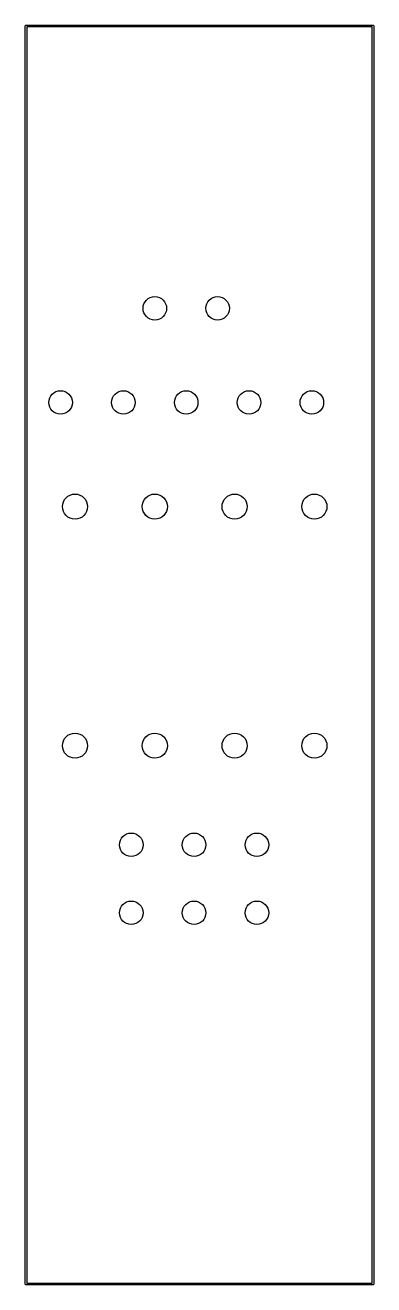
# Model space of a CAD drawing. Extents: x 145.4 to 156.5, y -80.6 to -40.5.
import ezdxf

# ---------------------------------------------------------------- set-up
doc = ezdxf.new("R2010")
doc.units = 0
doc.layers.add('BLACK', color=7, linetype='CONTINUOUS')

msp = doc.modelspace()

# ---------------------------------------------------------------- linework, layer by layer
at = {"layer": 'BLACK', "linetype": 'CONTINUOUS'}
for p, q in [((145.375, -40.5), (145.376903, -40.490433)), ((145.375, -80.6), (145.375, -40.5)), ((145.376903, -40.490433), (145.390433, -40.476903)), ((145.390433, -40.476903), (145.4, -40.475)), ((145.4, -40.475), (156.446071, -40.475)), ((145.425, -40.525), (145.425, -80.575)), ((156.421071, -40.525), (145.425, -40.525)), ((156.421071, -80.575), (156.421071, -40.525)), ((156.446071, -40.475), (156.455638, -40.476903)), ((156.455638, -40.476903), (156.469168, -40.490433)), ((156.469168, -40.490433), (156.471071, -40.5)), ((156.471071, -40.5), (156.471071, -80.6)), ((145.376903, -80.609567), (145.375, -80.6)), ((145.390433, -80.623097), (145.376903, -80.609567)), ((145.4, -80.625), (145.390433, -80.623097)), ((156.446071, -80.625), (145.4, -80.625)), ((145.425, -80.575), (156.421071, -80.575)), ((156.455638, -80.623097), (156.446071, -80.625)), ((156.469168, -80.609567), (156.455638, -80.623097)), ((156.471071, -80.6), (156.469168, -80.609567))]:
    msp.add_line(p, q, dxfattribs=at)
at = {"layer": 'BLACK'}
for centre, radius in [((149.5, -49.5), 0.375), ((151.5, -49.5), 0.375), ((146.5, -52.5), 0.375), ((148.5, -52.5), 0.375), ((148.5, -52.5), 0.375), ((150.5, -52.5), 0.375), ((150.5, -52.5), 0.375), ((152.5, -52.5), 0.375), ((152.5, -52.5), 0.375), ((154.5, -52.5), 0.375), ((146.96, -55.8205), 0.4), ((149.5, -55.8205), 0.4), ((152.04, -55.8205), 0.4), ((154.58, -55.8205), 0.4), ((146.96, -63.4405), 0.4), ((149.5, -63.4405), 0.4), ((152.04, -63.4405), 0.4), ((154.58, -63.4405), 0.4), ((148.75, -66.6), 0.375), ((150.75, -66.6), 0.375), ((152.75, -66.6), 0.375), ((148.75, -68.7667), 0.375), ((150.75, -68.7667), 0.375), ((152.75, -68.7667), 0.375)]:
    msp.add_circle(centre, radius, dxfattribs=at)
at = {"layer": 'WHITE'}
for centre, radius in [((149.5, -49.5), 0.375), ((151.5, -49.5), 0.375), ((146.5, -52.5), 0.375), ((148.5, -52.5), 0.375), ((148.5, -52.5), 0.375), ((150.5, -52.5), 0.375), ((150.5, -52.5), 0.375), ((152.5, -52.5), 0.375), ((152.5, -52.5), 0.375), ((154.5, -52.5), 0.375), ((146.96, -55.8205), 0.4), ((149.5, -55.8205), 0.4), ((152.04, -55.8205), 0.4), ((154.58, -55.8205), 0.4), ((146.96, -63.4405), 0.4), ((149.5, -63.4405), 0.4), ((152.04, -63.4405), 0.4), ((154.58, -63.4405), 0.4), ((148.75, -66.6), 0.375), ((150.75, -66.6), 0.375), ((152.75, -66.6), 0.375), ((148.75, -68.7667), 0.375), ((150.75, -68.7667), 0.375), ((152.75, -68.7667), 0.375)]:
    msp.add_circle(centre, radius, dxfattribs=at)

doc.saveas('drawing.dxf')
